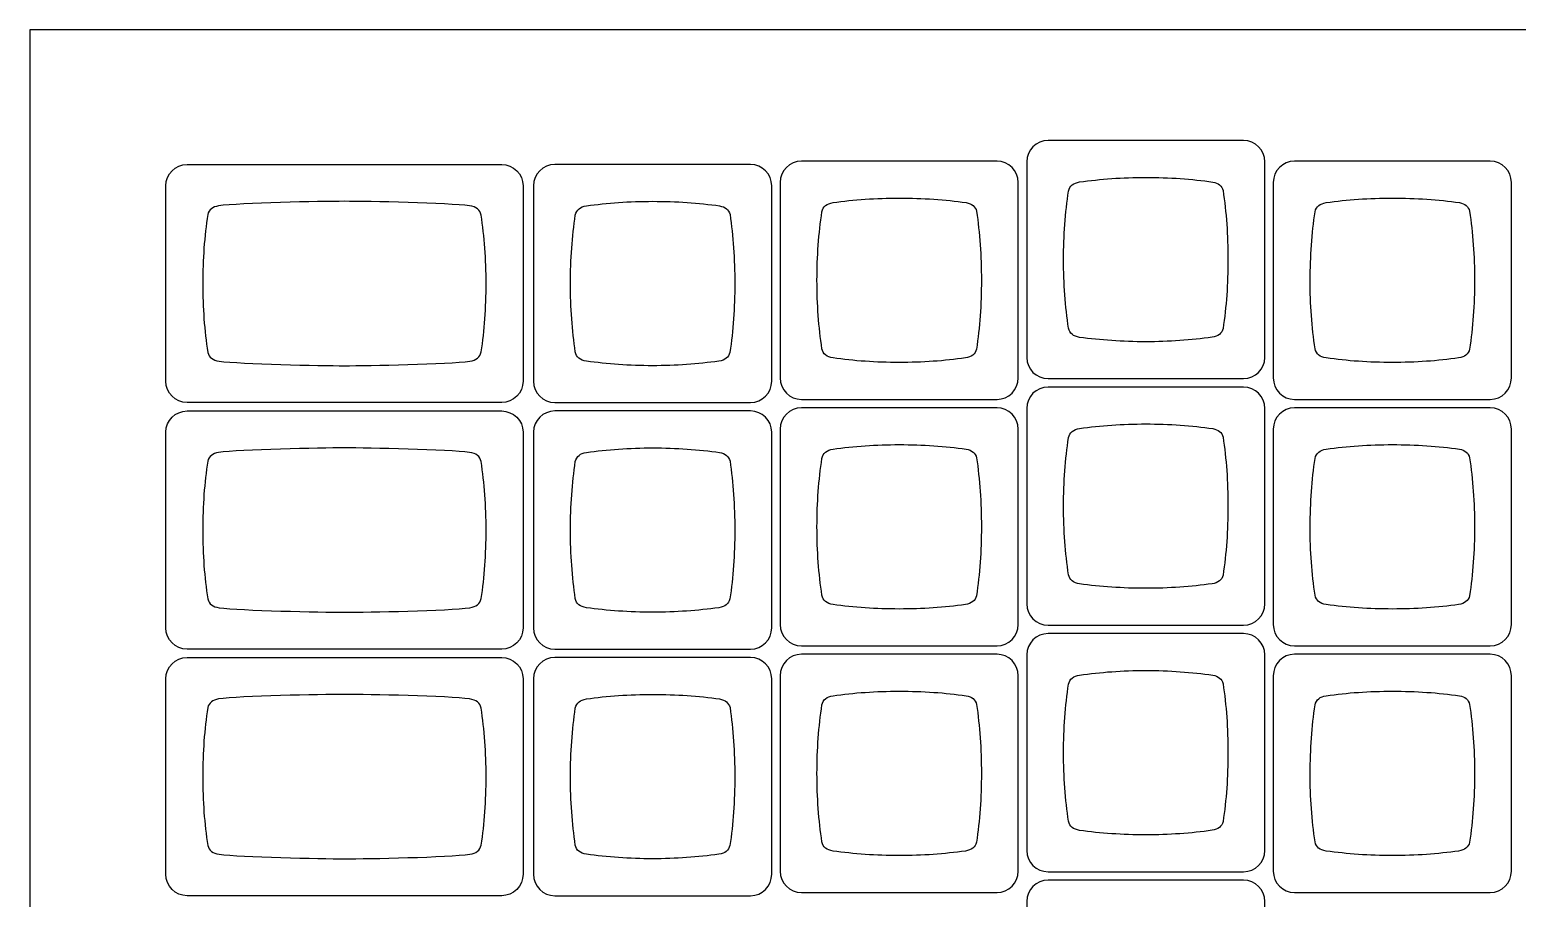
# Model space of a CAD drawing. Header units: millimetres. Extents: x 0 to 437, y 0 to 193.
# Drawn here: x 0 to 114.9, y 125.9 to 193 of the extents above; entities that cross this region are included whole.
import ezdxf

# ---------------------------------------------------------------- set-up
doc = ezdxf.new("R2010")
doc.units = ezdxf.units.MM
doc.header["$MEASUREMENT"] = 0
for name, color, linetype in [('Case', 7, 'Continuous'), ('Other Keys', 7, 'Continuous'), ('Outside Modifiers', 5, 'Continuous'), ('VeloKeys', 253, 'Continuous')]:
    doc.layers.add(name, color=color, linetype=linetype)

msp = doc.modelspace()

# ---------------------------------------------------------------- linework, layer by layer
at = {"layer": 'Case'}
msp.add_lwpolyline([(0, 0), (436.5, 0), (436.5, 192.96), (0, 192.96)], close=True, dxfattribs=at)
at = {"layer": 'Other Keys'}
for points, knots in [([(78.67, 184.4), (78.67, 184.4), (93.78, 184.4), (93.78, 184.4), (93.78, 184.4), (94.68, 184.4), (95.42, 183.66), (95.42, 182.75), (95.42, 182.75), (95.42, 182.75), (95.42, 167.64), (95.42, 167.64), (95.42, 167.64), (95.42, 166.74), (94.68, 166), (93.78, 166), (93.78, 166), (93.78, 166), (78.67, 166), (78.67, 166), (78.67, 166), (77.76, 166), (77.02, 166.74), (77.02, 167.64), (77.02, 167.64), (77.02, 167.64), (77.02, 182.75), (77.02, 182.75), (77.02, 182.75), (77.02, 183.66), (77.76, 184.4), (78.67, 184.4)], [0, 0, 0, 0, 0.111111, 0.111111, 0.111111, 0.111111, 0.222222, 0.222222, 0.222222, 0.222222, 0.333333, 0.333333, 0.333333, 0.333333, 0.444444, 0.444444, 0.444444, 0.444444, 0.555556, 0.555556, 0.555556, 0.555556, 0.666667, 0.666667, 0.666667, 0.666667, 0.777778, 0.777778, 0.777778, 0.777778, 1, 1, 1, 1]), ([(59.62, 182.8), (59.62, 182.8), (74.73, 182.8), (74.73, 182.8), (74.73, 182.8), (75.63, 182.8), (76.37, 182.06), (76.37, 181.15), (76.37, 181.15), (76.37, 181.15), (76.37, 166.05), (76.37, 166.05), (76.37, 166.05), (76.37, 165.14), (75.63, 164.4), (74.73, 164.4), (74.73, 164.4), (74.73, 164.4), (59.62, 164.4), (59.62, 164.4), (59.62, 164.4), (58.71, 164.4), (57.97, 165.14), (57.97, 166.05), (57.97, 166.05), (57.97, 166.05), (57.97, 181.15), (57.97, 181.15), (57.97, 181.15), (57.97, 182.06), (58.71, 182.8), (59.62, 182.8)], [0, 0, 0, 0, 0.111111, 0.111111, 0.111111, 0.111111, 0.222222, 0.222222, 0.222222, 0.222222, 0.333333, 0.333333, 0.333333, 0.333333, 0.444444, 0.444444, 0.444444, 0.444444, 0.555556, 0.555556, 0.555556, 0.555556, 0.666667, 0.666667, 0.666667, 0.666667, 0.777778, 0.777778, 0.777778, 0.777778, 1, 1, 1, 1]), ([(97.72, 182.8), (97.72, 182.8), (112.83, 182.8), (112.83, 182.8), (112.83, 182.8), (113.73, 182.8), (114.47, 182.06), (114.47, 181.15), (114.47, 181.15), (114.47, 181.15), (114.47, 166.05), (114.47, 166.05), (114.47, 166.05), (114.47, 165.14), (113.73, 164.4), (112.83, 164.4), (112.83, 164.4), (112.83, 164.4), (97.72, 164.4), (97.72, 164.4), (97.72, 164.4), (96.81, 164.4), (96.07, 165.14), (96.07, 166.05), (96.07, 166.05), (96.07, 166.05), (96.07, 181.15), (96.07, 181.15), (96.07, 181.15), (96.07, 182.06), (96.81, 182.8), (97.72, 182.8)], [0, 0, 0, 0, 0.111111, 0.111111, 0.111111, 0.111111, 0.222222, 0.222222, 0.222222, 0.222222, 0.333333, 0.333333, 0.333333, 0.333333, 0.444444, 0.444444, 0.444444, 0.444444, 0.555556, 0.555556, 0.555556, 0.555556, 0.666667, 0.666667, 0.666667, 0.666667, 0.777778, 0.777778, 0.777778, 0.777778, 1, 1, 1, 1]), ([(40.57, 182.55), (40.57, 182.55), (55.68, 182.55), (55.68, 182.55), (55.68, 182.55), (56.58, 182.55), (57.32, 181.81), (57.32, 180.91), (57.32, 180.91), (57.32, 180.91), (57.32, 165.8), (57.32, 165.8), (57.32, 165.8), (57.32, 164.89), (56.58, 164.15), (55.68, 164.15), (55.68, 164.15), (55.68, 164.15), (40.57, 164.15), (40.57, 164.15), (40.57, 164.15), (39.66, 164.15), (38.92, 164.89), (38.92, 165.8), (38.92, 165.8), (38.92, 165.8), (38.92, 180.91), (38.92, 180.91), (38.92, 180.91), (38.92, 181.81), (39.66, 182.55), (40.57, 182.55)], [0, 0, 0, 0, 0.111111, 0.111111, 0.111111, 0.111111, 0.222222, 0.222222, 0.222222, 0.222222, 0.333333, 0.333333, 0.333333, 0.333333, 0.444444, 0.444444, 0.444444, 0.444444, 0.555556, 0.555556, 0.555556, 0.555556, 0.666667, 0.666667, 0.666667, 0.666667, 0.777778, 0.777778, 0.777778, 0.777778, 1, 1, 1, 1]), ([(86.22, 181.55), (84.43, 181.55), (82.71, 181.42), (81.11, 181.2), (81.11, 181.2), (81.11, 181.2), (81.11, 181.2), (81.11, 181.2), (81.11, 181.2), (80.63, 181.13), (80.34, 180.89), (80.25, 180.49), (80.25, 180.49), (80.01, 178.84), (79.87, 177.05), (79.87, 175.2), (79.87, 175.2), (79.87, 173.34), (80, 171.56), (80.25, 169.9), (80.25, 169.9), (80.33, 169.5), (80.62, 169.27), (81.11, 169.19), (81.11, 169.19), (82.71, 168.97), (84.43, 168.85), (86.22, 168.85), (86.22, 168.85), (88.01, 168.85), (89.73, 168.97), (91.34, 169.2), (91.34, 169.2), (91.34, 169.2), (91.34, 169.2), (91.34, 169.2), (91.34, 169.2), (91.81, 169.27), (92.1, 169.49), (92.19, 169.87), (92.19, 169.87), (92.44, 171.54), (92.57, 173.33), (92.57, 175.2), (92.57, 175.2), (92.57, 177.07), (92.44, 178.87), (92.19, 180.53), (92.19, 180.53), (92.1, 180.9), (91.83, 181.11), (91.4, 181.19), (91.4, 181.19), (89.78, 181.42), (88.04, 181.55), (86.22, 181.55)], [0, 0, 0, 0, 0.066667, 0.066667, 0.066667, 0.066667, 0.133333, 0.133333, 0.133333, 0.133333, 0.2, 0.2, 0.2, 0.2, 0.266667, 0.266667, 0.266667, 0.266667, 0.333333, 0.333333, 0.333333, 0.333333, 0.4, 0.4, 0.4, 0.4, 0.466667, 0.466667, 0.466667, 0.466667, 0.533333, 0.533333, 0.533333, 0.533333, 0.6, 0.6, 0.6, 0.6, 0.666667, 0.666667, 0.666667, 0.666667, 0.733333, 0.733333, 0.733333, 0.733333, 0.8, 0.8, 0.8, 0.8, 0.866667, 0.866667, 0.866667, 0.866667, 1, 1, 1, 1]), ([(48.13, 179.7), (46.33, 179.7), (44.61, 179.58), (43.01, 179.35), (43.01, 179.35), (43.01, 179.35), (43.01, 179.35), (43.01, 179.35), (43.01, 179.35), (42.53, 179.28), (42.24, 179.05), (42.15, 178.64), (42.15, 178.64), (41.91, 176.99), (41.77, 175.21), (41.77, 173.35), (41.77, 173.35), (41.77, 171.49), (41.91, 169.71), (42.15, 168.06), (42.15, 168.06), (42.23, 167.66), (42.52, 167.42), (43.01, 167.35), (43.01, 167.35), (44.61, 167.13), (46.33, 167), (48.12, 167), (48.12, 167), (49.91, 167), (51.63, 167.13), (53.24, 167.35), (53.24, 167.35), (53.24, 167.35), (53.24, 167.35), (53.24, 167.35), (53.24, 167.35), (53.71, 167.42), (54, 167.65), (54.09, 168.03), (54.09, 168.03), (54.34, 169.69), (54.47, 171.48), (54.47, 173.35), (54.47, 173.35), (54.47, 175.23), (54.34, 177.02), (54.1, 178.68), (54.1, 178.68), (54, 179.05), (53.73, 179.27), (53.3, 179.35), (53.3, 179.35), (51.68, 179.58), (49.94, 179.7), (48.13, 179.7)], [0, 0, 0, 0, 0.066667, 0.066667, 0.066667, 0.066667, 0.133333, 0.133333, 0.133333, 0.133333, 0.2, 0.2, 0.2, 0.2, 0.266667, 0.266667, 0.266667, 0.266667, 0.333333, 0.333333, 0.333333, 0.333333, 0.4, 0.4, 0.4, 0.4, 0.466667, 0.466667, 0.466667, 0.466667, 0.533333, 0.533333, 0.533333, 0.533333, 0.6, 0.6, 0.6, 0.6, 0.666667, 0.666667, 0.666667, 0.666667, 0.733333, 0.733333, 0.733333, 0.733333, 0.8, 0.8, 0.8, 0.8, 0.866667, 0.866667, 0.866667, 0.866667, 1, 1, 1, 1]), ([(67.18, 179.95), (65.38, 179.95), (63.66, 179.83), (62.06, 179.6), (62.06, 179.6), (62.06, 179.6), (62.06, 179.6), (62.06, 179.6), (62.06, 179.6), (61.58, 179.53), (61.29, 179.3), (61.2, 178.89), (61.2, 178.89), (60.96, 177.24), (60.82, 175.46), (60.82, 173.6), (60.82, 173.6), (60.82, 171.74), (60.96, 169.96), (61.2, 168.31), (61.2, 168.31), (61.28, 167.9), (61.57, 167.67), (62.06, 167.6), (62.06, 167.6), (63.66, 167.37), (65.38, 167.25), (67.17, 167.25), (67.17, 167.25), (68.96, 167.25), (70.68, 167.37), (72.29, 167.6), (72.29, 167.6), (72.29, 167.6), (72.29, 167.6), (72.29, 167.6), (72.29, 167.6), (72.76, 167.67), (73.05, 167.89), (73.14, 168.28), (73.14, 168.28), (73.39, 169.94), (73.52, 171.73), (73.52, 173.6), (73.52, 173.6), (73.52, 175.47), (73.39, 177.27), (73.15, 178.93), (73.15, 178.93), (73.05, 179.3), (72.78, 179.52), (72.35, 179.6), (72.35, 179.6), (70.73, 179.83), (68.99, 179.95), (67.18, 179.95)], [0, 0, 0, 0, 0.066667, 0.066667, 0.066667, 0.066667, 0.133333, 0.133333, 0.133333, 0.133333, 0.2, 0.2, 0.2, 0.2, 0.266667, 0.266667, 0.266667, 0.266667, 0.333333, 0.333333, 0.333333, 0.333333, 0.4, 0.4, 0.4, 0.4, 0.466667, 0.466667, 0.466667, 0.466667, 0.533333, 0.533333, 0.533333, 0.533333, 0.6, 0.6, 0.6, 0.6, 0.666667, 0.666667, 0.666667, 0.666667, 0.733333, 0.733333, 0.733333, 0.733333, 0.8, 0.8, 0.8, 0.8, 0.866667, 0.866667, 0.866667, 0.866667, 1, 1, 1, 1]), ([(105.27, 179.95), (103.48, 179.95), (101.76, 179.83), (100.16, 179.6), (100.16, 179.6), (100.16, 179.6), (100.16, 179.6), (100.16, 179.6), (100.16, 179.6), (99.68, 179.53), (99.39, 179.3), (99.3, 178.89), (99.3, 178.89), (99.06, 177.24), (98.92, 175.46), (98.92, 173.6), (98.92, 173.6), (98.92, 171.74), (99.05, 169.96), (99.3, 168.31), (99.3, 168.31), (99.38, 167.9), (99.67, 167.67), (100.16, 167.6), (100.16, 167.6), (101.76, 167.37), (103.48, 167.25), (105.27, 167.25), (105.27, 167.25), (107.06, 167.25), (108.78, 167.37), (110.39, 167.6), (110.39, 167.6), (110.39, 167.6), (110.39, 167.6), (110.39, 167.6), (110.39, 167.6), (110.86, 167.67), (111.15, 167.89), (111.24, 168.28), (111.24, 168.28), (111.49, 169.94), (111.62, 171.73), (111.62, 173.6), (111.62, 173.6), (111.62, 175.47), (111.49, 177.27), (111.24, 178.93), (111.24, 178.93), (111.15, 179.3), (110.88, 179.52), (110.45, 179.6), (110.45, 179.6), (108.83, 179.83), (107.09, 179.95), (105.27, 179.95)], [0, 0, 0, 0, 0.066667, 0.066667, 0.066667, 0.066667, 0.133333, 0.133333, 0.133333, 0.133333, 0.2, 0.2, 0.2, 0.2, 0.266667, 0.266667, 0.266667, 0.266667, 0.333333, 0.333333, 0.333333, 0.333333, 0.4, 0.4, 0.4, 0.4, 0.466667, 0.466667, 0.466667, 0.466667, 0.533333, 0.533333, 0.533333, 0.533333, 0.6, 0.6, 0.6, 0.6, 0.666667, 0.666667, 0.666667, 0.666667, 0.733333, 0.733333, 0.733333, 0.733333, 0.8, 0.8, 0.8, 0.8, 0.866667, 0.866667, 0.866667, 0.866667, 1, 1, 1, 1]), ([(40.57, 163.5), (40.57, 163.5), (55.68, 163.5), (55.68, 163.5), (55.68, 163.5), (56.58, 163.5), (57.32, 162.76), (57.32, 161.86), (57.32, 161.86), (57.32, 161.86), (57.32, 146.75), (57.32, 146.75), (57.32, 146.75), (57.32, 145.84), (56.58, 145.1), (55.68, 145.1), (55.68, 145.1), (55.68, 145.1), (40.57, 145.1), (40.57, 145.1), (40.57, 145.1), (39.66, 145.1), (38.92, 145.84), (38.92, 146.75), (38.92, 146.75), (38.92, 146.75), (38.92, 161.86), (38.92, 161.86), (38.92, 161.86), (38.92, 162.76), (39.66, 163.5), (40.57, 163.5)], [0, 0, 0, 0, 0.111111, 0.111111, 0.111111, 0.111111, 0.222222, 0.222222, 0.222222, 0.222222, 0.333333, 0.333333, 0.333333, 0.333333, 0.444444, 0.444444, 0.444444, 0.444444, 0.555556, 0.555556, 0.555556, 0.555556, 0.666667, 0.666667, 0.666667, 0.666667, 0.777778, 0.777778, 0.777778, 0.777778, 1, 1, 1, 1]), ([(48.13, 160.65), (46.33, 160.65), (44.61, 160.53), (43.01, 160.3), (43.01, 160.3), (43.01, 160.3), (43.01, 160.3), (43.01, 160.3), (43.01, 160.3), (42.53, 160.23), (42.24, 160), (42.15, 159.59), (42.15, 159.59), (41.91, 157.94), (41.77, 156.16), (41.77, 154.3), (41.77, 154.3), (41.77, 152.44), (41.91, 150.66), (42.15, 149.01), (42.15, 149.01), (42.23, 148.61), (42.52, 148.37), (43.01, 148.3), (43.01, 148.3), (44.61, 148.08), (46.33, 147.95), (48.12, 147.95), (48.12, 147.95), (49.91, 147.95), (51.63, 148.08), (53.24, 148.3), (53.24, 148.3), (53.24, 148.3), (53.24, 148.3), (53.24, 148.3), (53.24, 148.3), (53.71, 148.37), (54, 148.6), (54.09, 148.98), (54.09, 148.98), (54.34, 150.64), (54.47, 152.43), (54.47, 154.3), (54.47, 154.3), (54.47, 156.18), (54.34, 157.97), (54.1, 159.63), (54.1, 159.63), (54, 160), (53.73, 160.22), (53.3, 160.3), (53.3, 160.3), (51.68, 160.53), (49.94, 160.65), (48.13, 160.65)], [0, 0, 0, 0, 0.066667, 0.066667, 0.066667, 0.066667, 0.133333, 0.133333, 0.133333, 0.133333, 0.2, 0.2, 0.2, 0.2, 0.266667, 0.266667, 0.266667, 0.266667, 0.333333, 0.333333, 0.333333, 0.333333, 0.4, 0.4, 0.4, 0.4, 0.466667, 0.466667, 0.466667, 0.466667, 0.533333, 0.533333, 0.533333, 0.533333, 0.6, 0.6, 0.6, 0.6, 0.666667, 0.666667, 0.666667, 0.666667, 0.733333, 0.733333, 0.733333, 0.733333, 0.8, 0.8, 0.8, 0.8, 0.866667, 0.866667, 0.866667, 0.866667, 1, 1, 1, 1])]:
    msp.add_open_spline(points, degree=3, knots=knots, dxfattribs=at)
at = {"layer": 'Outside Modifiers'}
for points, knots in [([(12.16, 164.15), (12.16, 164.15), (36.46, 164.15), (36.46, 164.15), (36.46, 164.15), (37.37, 164.15), (38.11, 164.89), (38.11, 165.8), (38.11, 165.8), (38.11, 165.8), (38.11, 180.91), (38.11, 180.91), (38.11, 180.91), (38.11, 181.81), (37.37, 182.55), (36.46, 182.55), (36.46, 182.55), (36.46, 182.55), (12.16, 182.55), (12.16, 182.55), (12.16, 182.55), (11.25, 182.55), (10.51, 181.81), (10.51, 180.91), (10.51, 180.91), (10.51, 180.91), (10.51, 165.8), (10.51, 165.8), (10.51, 165.8), (10.51, 164.89), (11.25, 164.15), (12.16, 164.15)], [0, 0, 0, 0, 0.111111, 0.111111, 0.111111, 0.111111, 0.222222, 0.222222, 0.222222, 0.222222, 0.333333, 0.333333, 0.333333, 0.333333, 0.444444, 0.444444, 0.444444, 0.444444, 0.555556, 0.555556, 0.555556, 0.555556, 0.666667, 0.666667, 0.666667, 0.666667, 0.777778, 0.777778, 0.777778, 0.777778, 1, 1, 1, 1]), ([(24.31, 179.7), (26.17, 179.7), (32.33, 179.58), (33.98, 179.35), (33.98, 179.35), (33.98, 179.35), (33.98, 179.35), (33.98, 179.35), (33.98, 179.35), (34.49, 179.28), (34.78, 179.05), (34.87, 178.64), (34.87, 178.64), (35.12, 176.99), (35.26, 175.21), (35.26, 173.35), (35.26, 173.35), (35.26, 171.49), (35.13, 169.71), (34.88, 168.06), (34.88, 168.06), (34.79, 167.65), (34.49, 167.42), (33.99, 167.35), (33.99, 167.35), (32.33, 167.12), (26.16, 167), (24.31, 167), (24.31, 167), (22.47, 167), (16.29, 167.13), (14.64, 167.35), (14.64, 167.35), (14.64, 167.35), (14.64, 167.35), (14.64, 167.35), (14.64, 167.35), (14.15, 167.42), (13.85, 167.64), (13.75, 168.03), (13.75, 168.03), (13.5, 169.69), (13.36, 171.48), (13.36, 173.35), (13.36, 173.35), (13.36, 175.22), (13.5, 177.02), (13.75, 178.68), (13.75, 178.68), (13.85, 179.05), (14.12, 179.27), (14.58, 179.35), (14.58, 179.35), (16.24, 179.58), (22.45, 179.7), (24.31, 179.7)], [0, 0, 0, 0, 0.066667, 0.066667, 0.066667, 0.066667, 0.133333, 0.133333, 0.133333, 0.133333, 0.2, 0.2, 0.2, 0.2, 0.266667, 0.266667, 0.266667, 0.266667, 0.333333, 0.333333, 0.333333, 0.333333, 0.4, 0.4, 0.4, 0.4, 0.466667, 0.466667, 0.466667, 0.466667, 0.533333, 0.533333, 0.533333, 0.533333, 0.6, 0.6, 0.6, 0.6, 0.666667, 0.666667, 0.666667, 0.666667, 0.733333, 0.733333, 0.733333, 0.733333, 0.8, 0.8, 0.8, 0.8, 0.866667, 0.866667, 0.866667, 0.866667, 1, 1, 1, 1]), ([(12.16, 145.1), (12.16, 145.1), (36.46, 145.1), (36.46, 145.1), (36.46, 145.1), (37.37, 145.1), (38.11, 145.84), (38.11, 146.75), (38.11, 146.75), (38.11, 146.75), (38.11, 161.86), (38.11, 161.86), (38.11, 161.86), (38.11, 162.76), (37.37, 163.5), (36.46, 163.5), (36.46, 163.5), (36.46, 163.5), (12.16, 163.5), (12.16, 163.5), (12.16, 163.5), (11.25, 163.5), (10.51, 162.76), (10.51, 161.86), (10.51, 161.86), (10.51, 161.86), (10.51, 146.75), (10.51, 146.75), (10.51, 146.75), (10.51, 145.84), (11.25, 145.1), (12.16, 145.1)], [0, 0, 0, 0, 0.111111, 0.111111, 0.111111, 0.111111, 0.222222, 0.222222, 0.222222, 0.222222, 0.333333, 0.333333, 0.333333, 0.333333, 0.444444, 0.444444, 0.444444, 0.444444, 0.555556, 0.555556, 0.555556, 0.555556, 0.666667, 0.666667, 0.666667, 0.666667, 0.777778, 0.777778, 0.777778, 0.777778, 1, 1, 1, 1]), ([(24.31, 160.65), (26.17, 160.65), (32.33, 160.53), (33.98, 160.3), (33.98, 160.3), (33.98, 160.3), (33.98, 160.3), (33.98, 160.3), (33.98, 160.3), (34.49, 160.23), (34.78, 160), (34.87, 159.59), (34.87, 159.59), (35.12, 157.94), (35.26, 156.16), (35.26, 154.3), (35.26, 154.3), (35.26, 152.44), (35.13, 150.66), (34.88, 149.01), (34.88, 149.01), (34.79, 148.6), (34.49, 148.37), (33.99, 148.3), (33.99, 148.3), (32.33, 148.07), (26.16, 147.95), (24.31, 147.95), (24.31, 147.95), (22.47, 147.95), (16.29, 148.08), (14.64, 148.3), (14.64, 148.3), (14.64, 148.3), (14.64, 148.3), (14.64, 148.3), (14.64, 148.3), (14.15, 148.37), (13.85, 148.59), (13.75, 148.98), (13.75, 148.98), (13.5, 150.64), (13.36, 152.43), (13.36, 154.3), (13.36, 154.3), (13.36, 156.17), (13.5, 157.97), (13.75, 159.63), (13.75, 159.63), (13.85, 160), (14.12, 160.22), (14.58, 160.3), (14.58, 160.3), (16.24, 160.53), (22.45, 160.65), (24.31, 160.65)], [0, 0, 0, 0, 0.066667, 0.066667, 0.066667, 0.066667, 0.133333, 0.133333, 0.133333, 0.133333, 0.2, 0.2, 0.2, 0.2, 0.266667, 0.266667, 0.266667, 0.266667, 0.333333, 0.333333, 0.333333, 0.333333, 0.4, 0.4, 0.4, 0.4, 0.466667, 0.466667, 0.466667, 0.466667, 0.533333, 0.533333, 0.533333, 0.533333, 0.6, 0.6, 0.6, 0.6, 0.666667, 0.666667, 0.666667, 0.666667, 0.733333, 0.733333, 0.733333, 0.733333, 0.8, 0.8, 0.8, 0.8, 0.866667, 0.866667, 0.866667, 0.866667, 1, 1, 1, 1]), ([(12.16, 126.05), (12.16, 126.05), (36.46, 126.05), (36.46, 126.05), (36.46, 126.05), (37.37, 126.05), (38.11, 126.79), (38.11, 127.7), (38.11, 127.7), (38.11, 127.7), (38.11, 142.81), (38.11, 142.81), (38.11, 142.81), (38.11, 143.71), (37.37, 144.45), (36.46, 144.45), (36.46, 144.45), (36.46, 144.45), (12.16, 144.45), (12.16, 144.45), (12.16, 144.45), (11.25, 144.45), (10.51, 143.71), (10.51, 142.81), (10.51, 142.81), (10.51, 142.81), (10.51, 127.7), (10.51, 127.7), (10.51, 127.7), (10.51, 126.79), (11.25, 126.05), (12.16, 126.05)], [0, 0, 0, 0, 0.111111, 0.111111, 0.111111, 0.111111, 0.222222, 0.222222, 0.222222, 0.222222, 0.333333, 0.333333, 0.333333, 0.333333, 0.444444, 0.444444, 0.444444, 0.444444, 0.555556, 0.555556, 0.555556, 0.555556, 0.666667, 0.666667, 0.666667, 0.666667, 0.777778, 0.777778, 0.777778, 0.777778, 1, 1, 1, 1]), ([(24.31, 141.6), (26.17, 141.6), (32.33, 141.48), (33.98, 141.25), (33.98, 141.25), (33.98, 141.25), (33.98, 141.25), (33.98, 141.25), (33.98, 141.25), (34.49, 141.18), (34.78, 140.95), (34.87, 140.54), (34.87, 140.54), (35.12, 138.89), (35.26, 137.11), (35.26, 135.25), (35.26, 135.25), (35.26, 133.39), (35.13, 131.61), (34.88, 129.96), (34.88, 129.96), (34.79, 129.55), (34.49, 129.32), (33.99, 129.25), (33.99, 129.25), (32.33, 129.02), (26.16, 128.9), (24.31, 128.9), (24.31, 128.9), (22.47, 128.9), (16.29, 129.03), (14.64, 129.25), (14.64, 129.25), (14.64, 129.25), (14.64, 129.25), (14.64, 129.25), (14.64, 129.25), (14.15, 129.32), (13.85, 129.54), (13.75, 129.93), (13.75, 129.93), (13.5, 131.59), (13.36, 133.38), (13.36, 135.25), (13.36, 135.25), (13.36, 137.12), (13.5, 138.92), (13.75, 140.58), (13.75, 140.58), (13.85, 140.95), (14.12, 141.17), (14.58, 141.25), (14.58, 141.25), (16.24, 141.48), (22.45, 141.6), (24.31, 141.6)], [0, 0, 0, 0, 0.066667, 0.066667, 0.066667, 0.066667, 0.133333, 0.133333, 0.133333, 0.133333, 0.2, 0.2, 0.2, 0.2, 0.266667, 0.266667, 0.266667, 0.266667, 0.333333, 0.333333, 0.333333, 0.333333, 0.4, 0.4, 0.4, 0.4, 0.466667, 0.466667, 0.466667, 0.466667, 0.533333, 0.533333, 0.533333, 0.533333, 0.6, 0.6, 0.6, 0.6, 0.666667, 0.666667, 0.666667, 0.666667, 0.733333, 0.733333, 0.733333, 0.733333, 0.8, 0.8, 0.8, 0.8, 0.866667, 0.866667, 0.866667, 0.866667, 1, 1, 1, 1])]:
    msp.add_open_spline(points, degree=3, knots=knots, dxfattribs=at)
at = {"layer": 'VeloKeys'}
for points, knots in [([(78.67, 165.35), (78.67, 165.35), (93.78, 165.35), (93.78, 165.35), (93.78, 165.35), (94.68, 165.35), (95.42, 164.61), (95.42, 163.7), (95.42, 163.7), (95.42, 163.7), (95.42, 148.59), (95.42, 148.59), (95.42, 148.59), (95.42, 147.69), (94.68, 146.95), (93.78, 146.95), (93.78, 146.95), (93.78, 146.95), (78.67, 146.95), (78.67, 146.95), (78.67, 146.95), (77.76, 146.95), (77.02, 147.69), (77.02, 148.59), (77.02, 148.59), (77.02, 148.59), (77.02, 163.7), (77.02, 163.7), (77.02, 163.7), (77.02, 164.61), (77.76, 165.35), (78.67, 165.35)], [0, 0, 0, 0, 0.111111, 0.111111, 0.111111, 0.111111, 0.222222, 0.222222, 0.222222, 0.222222, 0.333333, 0.333333, 0.333333, 0.333333, 0.444444, 0.444444, 0.444444, 0.444444, 0.555556, 0.555556, 0.555556, 0.555556, 0.666667, 0.666667, 0.666667, 0.666667, 0.777778, 0.777778, 0.777778, 0.777778, 1, 1, 1, 1]), ([(59.62, 163.75), (59.62, 163.75), (74.73, 163.75), (74.73, 163.75), (74.73, 163.75), (75.63, 163.75), (76.37, 163.01), (76.37, 162.1), (76.37, 162.1), (76.37, 162.1), (76.37, 147), (76.37, 147), (76.37, 147), (76.37, 146.09), (75.63, 145.35), (74.73, 145.35), (74.73, 145.35), (74.73, 145.35), (59.62, 145.35), (59.62, 145.35), (59.62, 145.35), (58.71, 145.35), (57.97, 146.09), (57.97, 147), (57.97, 147), (57.97, 147), (57.97, 162.1), (57.97, 162.1), (57.97, 162.1), (57.97, 163.01), (58.71, 163.75), (59.62, 163.75)], [0, 0, 0, 0, 0.111111, 0.111111, 0.111111, 0.111111, 0.222222, 0.222222, 0.222222, 0.222222, 0.333333, 0.333333, 0.333333, 0.333333, 0.444444, 0.444444, 0.444444, 0.444444, 0.555556, 0.555556, 0.555556, 0.555556, 0.666667, 0.666667, 0.666667, 0.666667, 0.777778, 0.777778, 0.777778, 0.777778, 1, 1, 1, 1]), ([(97.72, 163.75), (97.72, 163.75), (112.83, 163.75), (112.83, 163.75), (112.83, 163.75), (113.73, 163.75), (114.47, 163.01), (114.47, 162.1), (114.47, 162.1), (114.47, 162.1), (114.47, 147), (114.47, 147), (114.47, 147), (114.47, 146.09), (113.73, 145.35), (112.83, 145.35), (112.83, 145.35), (112.83, 145.35), (97.72, 145.35), (97.72, 145.35), (97.72, 145.35), (96.81, 145.35), (96.07, 146.09), (96.07, 147), (96.07, 147), (96.07, 147), (96.07, 162.1), (96.07, 162.1), (96.07, 162.1), (96.07, 163.01), (96.81, 163.75), (97.72, 163.75)], [0, 0, 0, 0, 0.111111, 0.111111, 0.111111, 0.111111, 0.222222, 0.222222, 0.222222, 0.222222, 0.333333, 0.333333, 0.333333, 0.333333, 0.444444, 0.444444, 0.444444, 0.444444, 0.555556, 0.555556, 0.555556, 0.555556, 0.666667, 0.666667, 0.666667, 0.666667, 0.777778, 0.777778, 0.777778, 0.777778, 1, 1, 1, 1]), ([(86.22, 162.5), (84.43, 162.5), (82.71, 162.37), (81.11, 162.15), (81.11, 162.15), (81.11, 162.15), (81.11, 162.15), (81.11, 162.15), (81.11, 162.15), (80.63, 162.08), (80.34, 161.84), (80.25, 161.44), (80.25, 161.44), (80.01, 159.79), (79.87, 158), (79.87, 156.15), (79.87, 156.15), (79.87, 154.29), (80, 152.51), (80.25, 150.85), (80.25, 150.85), (80.33, 150.45), (80.62, 150.22), (81.11, 150.14), (81.11, 150.14), (82.71, 149.92), (84.43, 149.8), (86.22, 149.8), (86.22, 149.8), (88.01, 149.8), (89.73, 149.92), (91.34, 150.15), (91.34, 150.15), (91.34, 150.15), (91.34, 150.15), (91.34, 150.15), (91.34, 150.15), (91.81, 150.22), (92.1, 150.44), (92.19, 150.82), (92.19, 150.82), (92.44, 152.49), (92.57, 154.28), (92.57, 156.15), (92.57, 156.15), (92.57, 158.02), (92.44, 159.82), (92.19, 161.48), (92.19, 161.48), (92.1, 161.85), (91.83, 162.06), (91.4, 162.14), (91.4, 162.14), (89.78, 162.37), (88.04, 162.5), (86.22, 162.5)], [0, 0, 0, 0, 0.066667, 0.066667, 0.066667, 0.066667, 0.133333, 0.133333, 0.133333, 0.133333, 0.2, 0.2, 0.2, 0.2, 0.266667, 0.266667, 0.266667, 0.266667, 0.333333, 0.333333, 0.333333, 0.333333, 0.4, 0.4, 0.4, 0.4, 0.466667, 0.466667, 0.466667, 0.466667, 0.533333, 0.533333, 0.533333, 0.533333, 0.6, 0.6, 0.6, 0.6, 0.666667, 0.666667, 0.666667, 0.666667, 0.733333, 0.733333, 0.733333, 0.733333, 0.8, 0.8, 0.8, 0.8, 0.866667, 0.866667, 0.866667, 0.866667, 1, 1, 1, 1]), ([(67.18, 160.9), (65.38, 160.9), (63.66, 160.78), (62.06, 160.55), (62.06, 160.55), (62.06, 160.55), (62.06, 160.55), (62.06, 160.55), (62.06, 160.55), (61.58, 160.48), (61.29, 160.25), (61.2, 159.84), (61.2, 159.84), (60.96, 158.19), (60.82, 156.41), (60.82, 154.55), (60.82, 154.55), (60.82, 152.69), (60.96, 150.91), (61.2, 149.26), (61.2, 149.26), (61.28, 148.85), (61.57, 148.62), (62.06, 148.55), (62.06, 148.55), (63.66, 148.32), (65.38, 148.2), (67.17, 148.2), (67.17, 148.2), (68.96, 148.2), (70.68, 148.32), (72.29, 148.55), (72.29, 148.55), (72.29, 148.55), (72.29, 148.55), (72.29, 148.55), (72.29, 148.55), (72.76, 148.62), (73.05, 148.84), (73.14, 149.23), (73.14, 149.23), (73.39, 150.89), (73.52, 152.68), (73.52, 154.55), (73.52, 154.55), (73.52, 156.42), (73.39, 158.22), (73.15, 159.88), (73.15, 159.88), (73.05, 160.25), (72.78, 160.47), (72.35, 160.55), (72.35, 160.55), (70.73, 160.78), (68.99, 160.9), (67.18, 160.9)], [0, 0, 0, 0, 0.066667, 0.066667, 0.066667, 0.066667, 0.133333, 0.133333, 0.133333, 0.133333, 0.2, 0.2, 0.2, 0.2, 0.266667, 0.266667, 0.266667, 0.266667, 0.333333, 0.333333, 0.333333, 0.333333, 0.4, 0.4, 0.4, 0.4, 0.466667, 0.466667, 0.466667, 0.466667, 0.533333, 0.533333, 0.533333, 0.533333, 0.6, 0.6, 0.6, 0.6, 0.666667, 0.666667, 0.666667, 0.666667, 0.733333, 0.733333, 0.733333, 0.733333, 0.8, 0.8, 0.8, 0.8, 0.866667, 0.866667, 0.866667, 0.866667, 1, 1, 1, 1]), ([(105.27, 160.9), (103.48, 160.9), (101.76, 160.78), (100.16, 160.55), (100.16, 160.55), (100.16, 160.55), (100.16, 160.55), (100.16, 160.55), (100.16, 160.55), (99.68, 160.48), (99.39, 160.25), (99.3, 159.84), (99.3, 159.84), (99.06, 158.19), (98.92, 156.41), (98.92, 154.55), (98.92, 154.55), (98.92, 152.69), (99.05, 150.91), (99.3, 149.26), (99.3, 149.26), (99.38, 148.85), (99.67, 148.62), (100.16, 148.55), (100.16, 148.55), (101.76, 148.32), (103.48, 148.2), (105.27, 148.2), (105.27, 148.2), (107.06, 148.2), (108.78, 148.32), (110.39, 148.55), (110.39, 148.55), (110.39, 148.55), (110.39, 148.55), (110.39, 148.55), (110.39, 148.55), (110.86, 148.62), (111.15, 148.84), (111.24, 149.23), (111.24, 149.23), (111.49, 150.89), (111.62, 152.68), (111.62, 154.55), (111.62, 154.55), (111.62, 156.42), (111.49, 158.22), (111.24, 159.88), (111.24, 159.88), (111.15, 160.25), (110.88, 160.47), (110.45, 160.55), (110.45, 160.55), (108.83, 160.78), (107.09, 160.9), (105.27, 160.9)], [0, 0, 0, 0, 0.066667, 0.066667, 0.066667, 0.066667, 0.133333, 0.133333, 0.133333, 0.133333, 0.2, 0.2, 0.2, 0.2, 0.266667, 0.266667, 0.266667, 0.266667, 0.333333, 0.333333, 0.333333, 0.333333, 0.4, 0.4, 0.4, 0.4, 0.466667, 0.466667, 0.466667, 0.466667, 0.533333, 0.533333, 0.533333, 0.533333, 0.6, 0.6, 0.6, 0.6, 0.666667, 0.666667, 0.666667, 0.666667, 0.733333, 0.733333, 0.733333, 0.733333, 0.8, 0.8, 0.8, 0.8, 0.866667, 0.866667, 0.866667, 0.866667, 1, 1, 1, 1]), ([(78.67, 146.3), (78.67, 146.3), (93.78, 146.3), (93.78, 146.3), (93.78, 146.3), (94.68, 146.3), (95.42, 145.56), (95.42, 144.65), (95.42, 144.65), (95.42, 144.65), (95.42, 129.54), (95.42, 129.54), (95.42, 129.54), (95.42, 128.64), (94.68, 127.9), (93.78, 127.9), (93.78, 127.9), (93.78, 127.9), (78.67, 127.9), (78.67, 127.9), (78.67, 127.9), (77.76, 127.9), (77.02, 128.64), (77.02, 129.54), (77.02, 129.54), (77.02, 129.54), (77.02, 144.65), (77.02, 144.65), (77.02, 144.65), (77.02, 145.56), (77.76, 146.3), (78.67, 146.3)], [0, 0, 0, 0, 0.111111, 0.111111, 0.111111, 0.111111, 0.222222, 0.222222, 0.222222, 0.222222, 0.333333, 0.333333, 0.333333, 0.333333, 0.444444, 0.444444, 0.444444, 0.444444, 0.555556, 0.555556, 0.555556, 0.555556, 0.666667, 0.666667, 0.666667, 0.666667, 0.777778, 0.777778, 0.777778, 0.777778, 1, 1, 1, 1]), ([(40.57, 144.45), (40.57, 144.45), (55.68, 144.45), (55.68, 144.45), (55.68, 144.45), (56.58, 144.45), (57.32, 143.71), (57.32, 142.81), (57.32, 142.81), (57.32, 142.81), (57.32, 127.7), (57.32, 127.7), (57.32, 127.7), (57.32, 126.79), (56.58, 126.05), (55.68, 126.05), (55.68, 126.05), (55.68, 126.05), (40.57, 126.05), (40.57, 126.05), (40.57, 126.05), (39.66, 126.05), (38.92, 126.79), (38.92, 127.7), (38.92, 127.7), (38.92, 127.7), (38.92, 142.81), (38.92, 142.81), (38.92, 142.81), (38.92, 143.71), (39.66, 144.45), (40.57, 144.45)], [0, 0, 0, 0, 0.111111, 0.111111, 0.111111, 0.111111, 0.222222, 0.222222, 0.222222, 0.222222, 0.333333, 0.333333, 0.333333, 0.333333, 0.444444, 0.444444, 0.444444, 0.444444, 0.555556, 0.555556, 0.555556, 0.555556, 0.666667, 0.666667, 0.666667, 0.666667, 0.777778, 0.777778, 0.777778, 0.777778, 1, 1, 1, 1]), ([(59.62, 144.7), (59.62, 144.7), (74.73, 144.7), (74.73, 144.7), (74.73, 144.7), (75.63, 144.7), (76.37, 143.96), (76.37, 143.05), (76.37, 143.05), (76.37, 143.05), (76.37, 127.95), (76.37, 127.95), (76.37, 127.95), (76.37, 127.04), (75.63, 126.3), (74.73, 126.3), (74.73, 126.3), (74.73, 126.3), (59.62, 126.3), (59.62, 126.3), (59.62, 126.3), (58.71, 126.3), (57.97, 127.04), (57.97, 127.95), (57.97, 127.95), (57.97, 127.95), (57.97, 143.05), (57.97, 143.05), (57.97, 143.05), (57.97, 143.96), (58.71, 144.7), (59.62, 144.7)], [0, 0, 0, 0, 0.111111, 0.111111, 0.111111, 0.111111, 0.222222, 0.222222, 0.222222, 0.222222, 0.333333, 0.333333, 0.333333, 0.333333, 0.444444, 0.444444, 0.444444, 0.444444, 0.555556, 0.555556, 0.555556, 0.555556, 0.666667, 0.666667, 0.666667, 0.666667, 0.777778, 0.777778, 0.777778, 0.777778, 1, 1, 1, 1]), ([(97.72, 144.7), (97.72, 144.7), (112.83, 144.7), (112.83, 144.7), (112.83, 144.7), (113.73, 144.7), (114.47, 143.96), (114.47, 143.05), (114.47, 143.05), (114.47, 143.05), (114.47, 127.95), (114.47, 127.95), (114.47, 127.95), (114.47, 127.04), (113.73, 126.3), (112.83, 126.3), (112.83, 126.3), (112.83, 126.3), (97.72, 126.3), (97.72, 126.3), (97.72, 126.3), (96.81, 126.3), (96.07, 127.04), (96.07, 127.95), (96.07, 127.95), (96.07, 127.95), (96.07, 143.05), (96.07, 143.05), (96.07, 143.05), (96.07, 143.96), (96.81, 144.7), (97.72, 144.7)], [0, 0, 0, 0, 0.111111, 0.111111, 0.111111, 0.111111, 0.222222, 0.222222, 0.222222, 0.222222, 0.333333, 0.333333, 0.333333, 0.333333, 0.444444, 0.444444, 0.444444, 0.444444, 0.555556, 0.555556, 0.555556, 0.555556, 0.666667, 0.666667, 0.666667, 0.666667, 0.777778, 0.777778, 0.777778, 0.777778, 1, 1, 1, 1]), ([(86.22, 143.45), (84.43, 143.45), (82.71, 143.32), (81.11, 143.1), (81.11, 143.1), (81.11, 143.1), (81.11, 143.1), (81.11, 143.1), (81.11, 143.1), (80.63, 143.03), (80.34, 142.79), (80.25, 142.39), (80.25, 142.39), (80.01, 140.74), (79.87, 138.95), (79.87, 137.1), (79.87, 137.1), (79.87, 135.24), (80, 133.46), (80.25, 131.8), (80.25, 131.8), (80.33, 131.4), (80.62, 131.17), (81.11, 131.09), (81.11, 131.09), (82.71, 130.87), (84.43, 130.75), (86.22, 130.75), (86.22, 130.75), (88.01, 130.75), (89.73, 130.87), (91.34, 131.1), (91.34, 131.1), (91.34, 131.1), (91.34, 131.1), (91.34, 131.1), (91.34, 131.1), (91.81, 131.17), (92.1, 131.39), (92.19, 131.77), (92.19, 131.77), (92.44, 133.44), (92.57, 135.23), (92.57, 137.1), (92.57, 137.1), (92.57, 138.97), (92.44, 140.77), (92.19, 142.43), (92.19, 142.43), (92.1, 142.8), (91.83, 143.01), (91.4, 143.09), (91.4, 143.09), (89.78, 143.32), (88.04, 143.45), (86.22, 143.45)], [0, 0, 0, 0, 0.066667, 0.066667, 0.066667, 0.066667, 0.133333, 0.133333, 0.133333, 0.133333, 0.2, 0.2, 0.2, 0.2, 0.266667, 0.266667, 0.266667, 0.266667, 0.333333, 0.333333, 0.333333, 0.333333, 0.4, 0.4, 0.4, 0.4, 0.466667, 0.466667, 0.466667, 0.466667, 0.533333, 0.533333, 0.533333, 0.533333, 0.6, 0.6, 0.6, 0.6, 0.666667, 0.666667, 0.666667, 0.666667, 0.733333, 0.733333, 0.733333, 0.733333, 0.8, 0.8, 0.8, 0.8, 0.866667, 0.866667, 0.866667, 0.866667, 1, 1, 1, 1]), ([(48.13, 141.6), (46.33, 141.6), (44.61, 141.48), (43.01, 141.25), (43.01, 141.25), (43.01, 141.25), (43.01, 141.25), (43.01, 141.25), (43.01, 141.25), (42.53, 141.18), (42.24, 140.95), (42.15, 140.54), (42.15, 140.54), (41.91, 138.89), (41.77, 137.11), (41.77, 135.25), (41.77, 135.25), (41.77, 133.39), (41.91, 131.61), (42.15, 129.96), (42.15, 129.96), (42.23, 129.56), (42.52, 129.32), (43.01, 129.25), (43.01, 129.25), (44.61, 129.03), (46.33, 128.9), (48.12, 128.9), (48.12, 128.9), (49.91, 128.9), (51.63, 129.03), (53.24, 129.25), (53.24, 129.25), (53.24, 129.25), (53.24, 129.25), (53.24, 129.25), (53.24, 129.25), (53.71, 129.32), (54, 129.55), (54.09, 129.93), (54.09, 129.93), (54.34, 131.59), (54.47, 133.38), (54.47, 135.25), (54.47, 135.25), (54.47, 137.13), (54.34, 138.92), (54.1, 140.58), (54.1, 140.58), (54, 140.95), (53.73, 141.17), (53.3, 141.25), (53.3, 141.25), (51.68, 141.48), (49.94, 141.6), (48.13, 141.6)], [0, 0, 0, 0, 0.066667, 0.066667, 0.066667, 0.066667, 0.133333, 0.133333, 0.133333, 0.133333, 0.2, 0.2, 0.2, 0.2, 0.266667, 0.266667, 0.266667, 0.266667, 0.333333, 0.333333, 0.333333, 0.333333, 0.4, 0.4, 0.4, 0.4, 0.466667, 0.466667, 0.466667, 0.466667, 0.533333, 0.533333, 0.533333, 0.533333, 0.6, 0.6, 0.6, 0.6, 0.666667, 0.666667, 0.666667, 0.666667, 0.733333, 0.733333, 0.733333, 0.733333, 0.8, 0.8, 0.8, 0.8, 0.866667, 0.866667, 0.866667, 0.866667, 1, 1, 1, 1]), ([(67.18, 141.85), (65.38, 141.85), (63.66, 141.73), (62.06, 141.5), (62.06, 141.5), (62.06, 141.5), (62.06, 141.5), (62.06, 141.5), (62.06, 141.5), (61.58, 141.43), (61.29, 141.2), (61.2, 140.79), (61.2, 140.79), (60.96, 139.14), (60.82, 137.36), (60.82, 135.5), (60.82, 135.5), (60.82, 133.64), (60.96, 131.86), (61.2, 130.21), (61.2, 130.21), (61.28, 129.8), (61.57, 129.57), (62.06, 129.5), (62.06, 129.5), (63.66, 129.27), (65.38, 129.15), (67.17, 129.15), (67.17, 129.15), (68.96, 129.15), (70.68, 129.27), (72.29, 129.5), (72.29, 129.5), (72.29, 129.5), (72.29, 129.5), (72.29, 129.5), (72.29, 129.5), (72.76, 129.57), (73.05, 129.79), (73.14, 130.18), (73.14, 130.18), (73.39, 131.84), (73.52, 133.63), (73.52, 135.5), (73.52, 135.5), (73.52, 137.37), (73.39, 139.17), (73.15, 140.83), (73.15, 140.83), (73.05, 141.2), (72.78, 141.42), (72.35, 141.5), (72.35, 141.5), (70.73, 141.73), (68.99, 141.85), (67.18, 141.85)], [0, 0, 0, 0, 0.066667, 0.066667, 0.066667, 0.066667, 0.133333, 0.133333, 0.133333, 0.133333, 0.2, 0.2, 0.2, 0.2, 0.266667, 0.266667, 0.266667, 0.266667, 0.333333, 0.333333, 0.333333, 0.333333, 0.4, 0.4, 0.4, 0.4, 0.466667, 0.466667, 0.466667, 0.466667, 0.533333, 0.533333, 0.533333, 0.533333, 0.6, 0.6, 0.6, 0.6, 0.666667, 0.666667, 0.666667, 0.666667, 0.733333, 0.733333, 0.733333, 0.733333, 0.8, 0.8, 0.8, 0.8, 0.866667, 0.866667, 0.866667, 0.866667, 1, 1, 1, 1]), ([(105.27, 141.85), (103.48, 141.85), (101.76, 141.73), (100.16, 141.5), (100.16, 141.5), (100.16, 141.5), (100.16, 141.5), (100.16, 141.5), (100.16, 141.5), (99.68, 141.43), (99.39, 141.2), (99.3, 140.79), (99.3, 140.79), (99.06, 139.14), (98.92, 137.36), (98.92, 135.5), (98.92, 135.5), (98.92, 133.64), (99.05, 131.86), (99.3, 130.21), (99.3, 130.21), (99.38, 129.8), (99.67, 129.57), (100.16, 129.5), (100.16, 129.5), (101.76, 129.27), (103.48, 129.15), (105.27, 129.15), (105.27, 129.15), (107.06, 129.15), (108.78, 129.27), (110.39, 129.5), (110.39, 129.5), (110.39, 129.5), (110.39, 129.5), (110.39, 129.5), (110.39, 129.5), (110.86, 129.57), (111.15, 129.79), (111.24, 130.18), (111.24, 130.18), (111.49, 131.84), (111.62, 133.63), (111.62, 135.5), (111.62, 135.5), (111.62, 137.37), (111.49, 139.17), (111.24, 140.83), (111.24, 140.83), (111.15, 141.2), (110.88, 141.42), (110.45, 141.5), (110.45, 141.5), (108.83, 141.73), (107.09, 141.85), (105.27, 141.85)], [0, 0, 0, 0, 0.066667, 0.066667, 0.066667, 0.066667, 0.133333, 0.133333, 0.133333, 0.133333, 0.2, 0.2, 0.2, 0.2, 0.266667, 0.266667, 0.266667, 0.266667, 0.333333, 0.333333, 0.333333, 0.333333, 0.4, 0.4, 0.4, 0.4, 0.466667, 0.466667, 0.466667, 0.466667, 0.533333, 0.533333, 0.533333, 0.533333, 0.6, 0.6, 0.6, 0.6, 0.666667, 0.666667, 0.666667, 0.666667, 0.733333, 0.733333, 0.733333, 0.733333, 0.8, 0.8, 0.8, 0.8, 0.866667, 0.866667, 0.866667, 0.866667, 1, 1, 1, 1]), ([(78.67, 127.25), (78.67, 127.25), (93.78, 127.25), (93.78, 127.25), (93.78, 127.25), (94.68, 127.25), (95.42, 126.51), (95.42, 125.6), (95.42, 125.6), (95.42, 125.6), (95.42, 110.49), (95.42, 110.49), (95.42, 110.49), (95.42, 109.59), (94.68, 108.85), (93.78, 108.85), (93.78, 108.85), (93.78, 108.85), (78.67, 108.85), (78.67, 108.85), (78.67, 108.85), (77.76, 108.85), (77.02, 109.59), (77.02, 110.49), (77.02, 110.49), (77.02, 110.49), (77.02, 125.6), (77.02, 125.6), (77.02, 125.6), (77.02, 126.51), (77.76, 127.25), (78.67, 127.25)], [0, 0, 0, 0, 0.111111, 0.111111, 0.111111, 0.111111, 0.222222, 0.222222, 0.222222, 0.222222, 0.333333, 0.333333, 0.333333, 0.333333, 0.444444, 0.444444, 0.444444, 0.444444, 0.555556, 0.555556, 0.555556, 0.555556, 0.666667, 0.666667, 0.666667, 0.666667, 0.777778, 0.777778, 0.777778, 0.777778, 1, 1, 1, 1])]:
    msp.add_open_spline(points, degree=3, knots=knots, dxfattribs=at)

doc.saveas('drawing.dxf')
